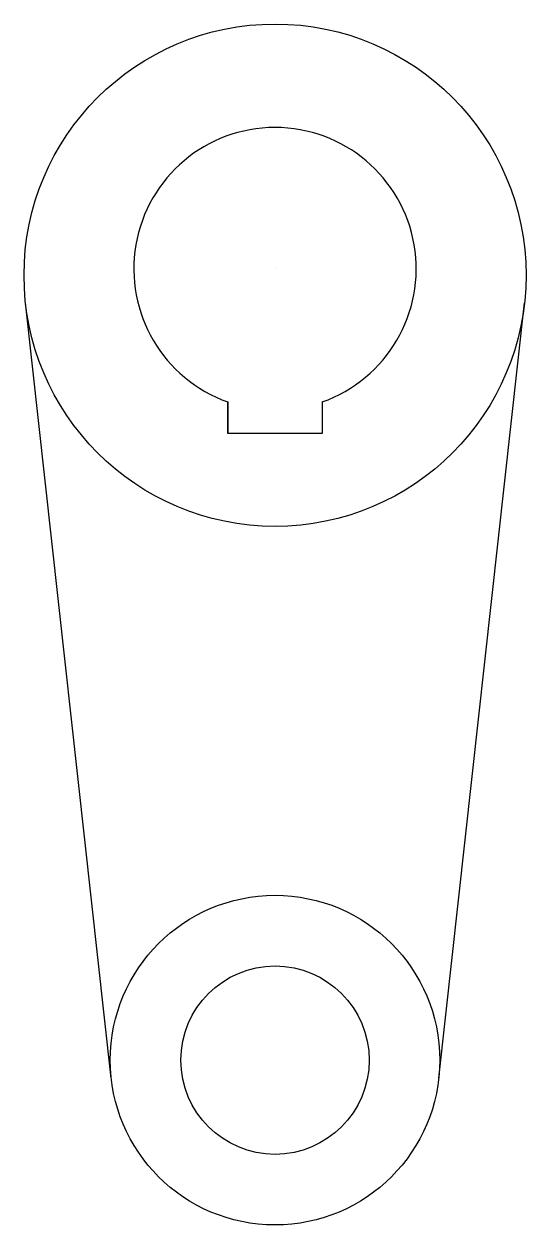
# Model space of a CAD drawing. Header units: inches. Extents: x -34 to 30, y -19 to 134.
import ezdxf

# ---------------------------------------------------------------- set-up
doc = ezdxf.new("R2010")
doc.units = ezdxf.units.IN
doc.header["$MEASUREMENT"] = 0

msp = doc.modelspace()

# ---------------------------------------------------------------- linework, layer by layer
at = {"color": 1}
for p, q in [((-1.51, 102.8), (-1.51, 102.8)), ((-22.39, -0.33), (-33.32, 98.46)), ((19.36, -0.33), (30.29, 98.46)), ((-7.51, 85.83, 36), (-7.51, 81.83, 36)), ((-7.51, 81.83, 36), (-7.51, 85.83, 36)), ((-7.51, 81.83, 36), (-7.51, 85.83, 36)), ((4.49, 85.83, 36), (4.49, 81.83, 36)), ((4.49, 85.83, 36), (4.49, 85.83, 36)), ((4.49, 85.83, 36), (4.49, 81.83, 36)), ((4.49, 85.83, 36), (4.49, 81.83, 36)), ((4.49, 85.83, 36), (4.49, 81.83, 36)), ((4.49, 81.83, 36), (-7.51, 81.83, 36)), ((4.49, 81.83, 36), (-7.51, 81.83, 36)), ((4.49, 81.83, 36), (4.49, 81.83, 36))]:
    msp.add_line(p, q, dxfattribs=at)
for centre, radius in [((-1.51, 101.98), 32), ((-1.51, 1.98), 21), ((-1.51, 1.98), 12)]:
    msp.add_circle(centre, radius, dxfattribs=at)
msp.add_arc((-1.51, 102.8), 18, 289.4712, 250.5288, dxfattribs=at)

doc.saveas('drawing.dxf')
